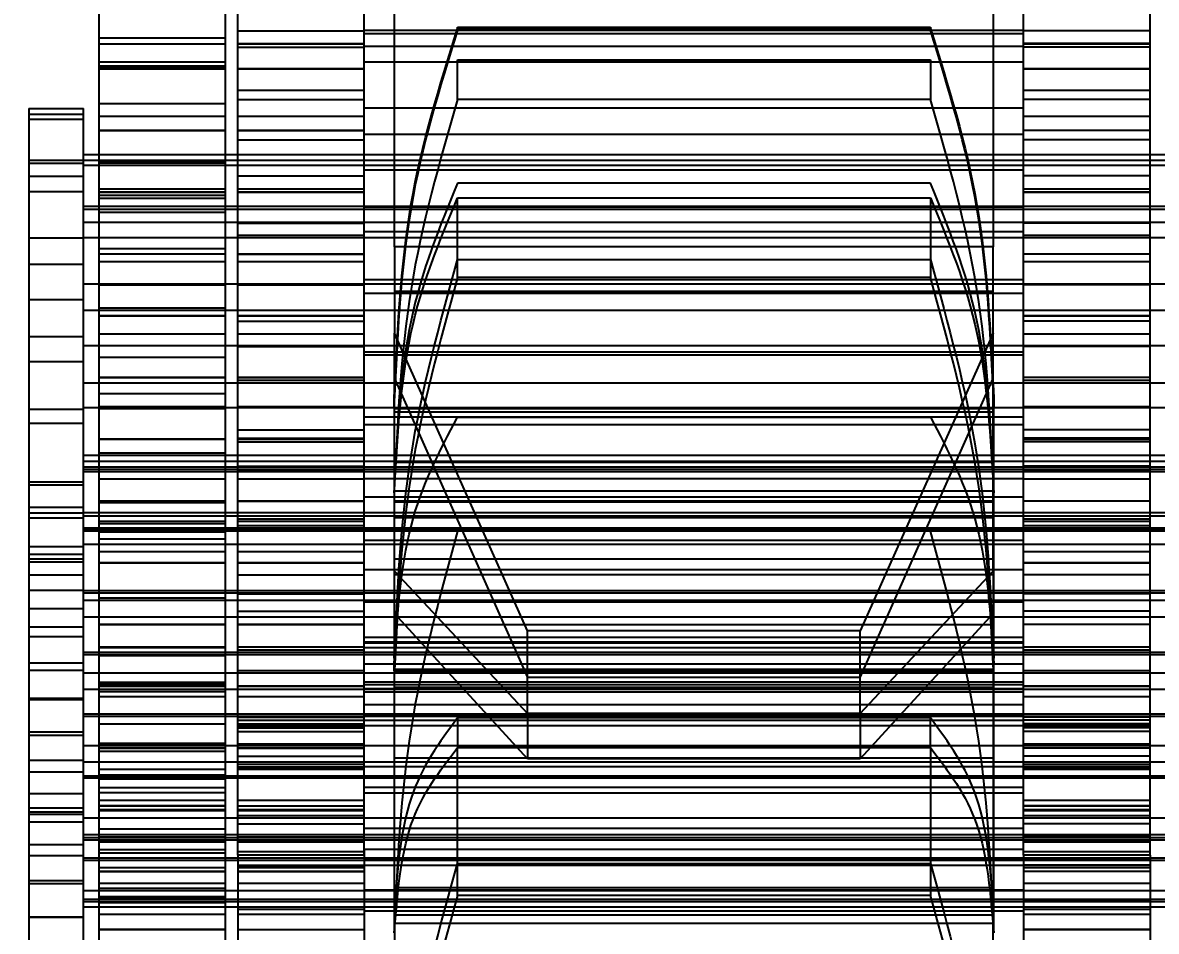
# Model space of a CAD drawing. Header units: metres. Extents: x 0 to 63075, y 0 to 44550.
# Drawn here: x 40370.31 to 40383.95, y 16373.65 to 16384.57 of the extents above; entities that cross this region are included whole.
import ezdxf

# ---------------------------------------------------------------- set-up
doc = ezdxf.new("R2010")
doc.units = ezdxf.units.M
doc.header["$LTSCALE"] = 75
doc.linetypes.add('HIDDEN2', pattern=[4.7625, 3.175, -1.5875])
doc.layers.add('SDM', color=7, linetype='Continuous')
doc.layers.add('ST1', color=7, linetype='HIDDEN2')
doc.styles.add('ROMANS', font='ROMANS.SHX')
doc.dimstyles.new('75___1-75', dxfattribs={"dimscale": 75, "dimtxt": 2.5, "dimasz": 2, "dimexe": 1.5, "dimexo": 1, "dimgap": 0.5, "dimtad": 1, "dimdec": 0, "dimzin": 12, "dimtxsty": 'ROMANS', "dimcen": 0, "dimclrd": 256, "dimclre": 256, "dimclrt": 3, "dimazin": 3, "dimtfac": 1, "dimtdec": 0, "dimtmove": 0, "dimatfit": 0, "dimfxl": 1, "dimlwd": -1, "dimlwe": -1, "dimarcsym": 0})

# ---------------------------------------------------------------- blocks, each defined once
blk = doc.blocks.new('*D33')
at = {"layer": 'Defpoints', "color": 0, "transparency": 16777216}
for p in [(40258.386, 16728.439), (42591.048, 16728.439), (40410.623, 16285.374)]:
    blk.add_point(p, dxfattribs=at)
at = {"layer": 'SDM', "transparency": 16777216}
for p, q in [((42591.048, 16878.439), (42591.048, 17585.582)), ((40333.386, 16728.439), (42703.548, 16728.439)), ((42591.048, 16285.374), (42591.048, 16728.439)), ((40485.623, 16285.374), (42703.548, 16285.374)), ((42591.048, 16135.374), (42591.048, 15985.374))]:
    blk.add_line(p, q, dxfattribs=at)
for points in [[(42566.048, 16878.439), (42616.048, 16878.439), (42591.048, 16728.439)], [(42566.048, 16135.374), (42616.048, 16135.374), (42591.048, 16285.374)]]:
    blk.add_solid(points, dxfattribs=at)
at = {"layer": 'SDM', "color": 3, "transparency": 16777216, "insert": (42459.798, 17307.01), "char_height": 187.5, "attachment_point": 5, "rotation": 90, "style": 'ROMANS'}
blk.add_mtext('443', dxfattribs=at)
blk = doc.blocks.new('A$Cb88ac2a3')
at = {"layer": 'ST1'}
for p, q in [((77.515, 1444.14), (77.515, 1454.806)), ((79.035, 1444.14), (79.035, 1454.806)), ((86.965, 1444.14), (86.965, 1454.755)), ((88.485, 1444.14), (88.485, 1454.755)), ((88.637, 1449.942), (88.637, 1443.914)), ((90.157, 1449.942), (90.157, 1443.914)), ((79.4, 1446.744), (79.4, 1441.742)), ((86.6, 1441.742), (86.6, 1446.744)), ((77.515, 1444.337), (79.035, 1444.337)), ((86.965, 1444.346), (79.035, 1444.346)), ((86.965, 1444.307), (79.035, 1444.307)), ((80.157, 1444.38), (80.157, 1444.345)), ((85.843, 1444.38), (80.157, 1444.38)), ((85.843, 1444.365), (80.157, 1444.365)), ((80.157, 1444.345), (85.843, 1444.345)), ((85.843, 1444.345), (85.843, 1444.38)), ((88.485, 1444.337), (86.965, 1444.337)), ((77.515, 1444.186), (79.035, 1444.186)), ((79.035, 1444.182), (77.515, 1444.182)), ((77.515, 1444.14), (79.035, 1444.14)), ((77.515, 1439.397), (77.515, 1444.14)), ((86.965, 1444.153), (79.035, 1444.153)), ((79.035, 1439.397), (79.035, 1444.14)), ((88.485, 1444.186), (86.965, 1444.186)), ((88.485, 1444.182), (86.965, 1444.182)), ((88.485, 1444.14), (86.965, 1444.14)), ((86.965, 1439.397), (86.965, 1444.14)), ((88.485, 1439.397), (88.485, 1444.14)), ((90.157, 1444.253), (88.637, 1444.253)), ((90.157, 1444.182), (88.637, 1444.182)), ((79.035, 1443.886), (77.515, 1443.886)), ((77.515, 1443.878), (79.035, 1443.878)), ((86.965, 1443.966), (79.035, 1443.966)), ((80.157, 1443.988), (80.157, 1443.512)), ((85.843, 1443.988), (80.157, 1443.988)), ((85.843, 1443.512), (85.843, 1443.988)), ((88.485, 1443.886), (86.965, 1443.886)), ((86.965, 1443.878), (88.485, 1443.878)), ((88.637, 1443.959), (88.637, 1434.456)), ((88.637, 1443.959), (90.157, 1443.959)), ((88.637, 1443.914), (90.157, 1443.914)), ((90.157, 1443.901), (88.637, 1443.901)), ((90.157, 1443.886), (88.637, 1443.886)), ((90.157, 1443.882), (88.637, 1443.882)), ((90.157, 1443.959), (90.157, 1434.456)), ((77.515, 1443.62), (79.035, 1443.62)), ((86.965, 1443.62), (88.485, 1443.62)), ((77.515, 1443.511), (79.035, 1443.511)), ((80.157, 1443.512), (85.843, 1443.512)), ((88.485, 1443.511), (86.965, 1443.511)), ((90.157, 1443.465), (88.637, 1443.465)), ((86.965, 1443.411), (79.035, 1443.411)), ((90.342, 1443.277), (90.342, 1443.403)), ((91, 1443.403), (90.342, 1443.403)), ((91, 1443.334), (90.342, 1443.334)), ((91, 1443.403), (91, 1443.277)), ((79.035, 1443.31), (77.515, 1443.31)), ((88.485, 1443.31), (86.965, 1443.31)), ((90.157, 1443.31), (88.637, 1443.31)), ((90.342, 1442.746), (90.342, 1443.277)), ((91, 1443.277), (90.342, 1443.277)), ((91, 1443.277), (91, 1442.746)), ((79.035, 1443.143), (77.515, 1443.143)), ((77.515, 1443.139), (79.035, 1443.139)), ((86.965, 1443.094), (79.035, 1443.094)), ((88.485, 1443.143), (86.965, 1443.143)), ((88.485, 1443.139), (86.965, 1443.139)), ((90.157, 1443.143), (88.637, 1443.143)), ((88.637, 1443.136), (90.157, 1443.136)), ((77.515, 1443.029), (79.035, 1443.029)), ((88.485, 1443.029), (86.965, 1443.029)), ((90.342, 1442.85), (75.843, 1442.85)), ((90.342, 1442.781), (75.843, 1442.781)), ((79.035, 1442.85), (77.515, 1442.85)), ((79.035, 1442.781), (77.515, 1442.781)), ((86.965, 1442.85), (79.035, 1442.85)), ((86.965, 1442.781), (79.035, 1442.781)), ((88.485, 1442.85), (86.965, 1442.85)), ((88.485, 1442.781), (86.965, 1442.781)), ((90.157, 1442.85), (88.637, 1442.85)), ((90.157, 1442.781), (88.637, 1442.781)), ((90.157, 1442.768), (88.637, 1442.768)), ((91, 1442.784), (90.342, 1442.784)), ((90.342, 1442.724), (75.843, 1442.724)), ((79.035, 1442.724), (77.515, 1442.724)), ((86.965, 1442.724), (79.035, 1442.724)), ((86.965, 1442.668), (79.035, 1442.668)), ((88.485, 1442.724), (86.965, 1442.724)), ((88.637, 1442.748), (90.157, 1442.748)), ((90.157, 1442.724), (88.637, 1442.724)), ((90.342, 1441.825), (90.342, 1442.746)), ((91, 1442.746), (90.342, 1442.746)), ((91, 1442.746), (91, 1441.825)), ((77.515, 1442.593), (79.035, 1442.593)), ((80.157, 1442.507), (85.843, 1442.507)), ((88.485, 1442.593), (86.965, 1442.593)), ((91, 1442.592), (90.342, 1442.592)), ((79.035, 1442.438), (77.515, 1442.438)), ((79.035, 1442.401), (77.515, 1442.401)), ((77.515, 1442.393), (79.035, 1442.393)), ((88.485, 1442.438), (86.965, 1442.438)), ((88.485, 1442.401), (86.965, 1442.401)), ((86.965, 1442.393), (88.485, 1442.393)), ((90.157, 1442.438), (88.637, 1442.438)), ((90.157, 1442.401), (88.637, 1442.401)), ((90.157, 1442.397), (88.637, 1442.397)), ((90.157, 1442.36), (88.637, 1442.36)), ((91, 1442.405), (90.342, 1442.405)), ((90.342, 1442.231), (75.843, 1442.231)), ((79.035, 1442.231), (77.515, 1442.231)), ((86.965, 1442.231), (79.035, 1442.231)), ((86.965, 1442.222), (79.035, 1442.222)), ((80.157, 1442.328), (80.157, 1441.371)), ((85.843, 1442.328), (80.157, 1442.328)), ((85.843, 1441.371), (85.843, 1442.328)), ((88.485, 1442.231), (86.965, 1442.231)), ((90.157, 1442.326), (88.637, 1442.326)), ((90.157, 1442.231), (88.637, 1442.231)), ((90.342, 1442.192), (75.843, 1442.192)), ((79.035, 1442.192), (77.515, 1442.192)), ((86.965, 1442.192), (79.035, 1442.192)), ((88.485, 1442.192), (86.965, 1442.192)), ((90.157, 1442.192), (88.637, 1442.192)), ((90.157, 1442.157), (88.637, 1442.157)), ((90.342, 1442.038), (75.843, 1442.038)), ((79.035, 1442.038), (77.515, 1442.038)), ((77.515, 1442.026), (79.035, 1442.026)), ((86.965, 1442.038), (79.035, 1442.038)), ((88.485, 1442.038), (86.965, 1442.038)), ((88.485, 1442.026), (86.965, 1442.026)), ((90.157, 1442.038), (88.637, 1442.038)), ((90.342, 1441.851), (75.843, 1441.851)), ((77.515, 1441.876), (79.035, 1441.876)), ((79.035, 1441.851), (77.515, 1441.851)), ((86.965, 1441.926), (79.035, 1441.926)), ((86.965, 1441.851), (79.035, 1441.851)), ((86.965, 1441.876), (88.485, 1441.876)), ((88.485, 1441.851), (86.965, 1441.851)), ((90.157, 1441.851), (88.637, 1441.851)), ((91, 1441.849), (90.342, 1441.849)), ((90.342, 1437.949), (90.342, 1441.825)), ((91, 1441.825), (91, 1437.949)), ((79.4, 1441.742), (86.6, 1441.742)), ((79.4, 1440.704), (79.4, 1441.742)), ((86.6, 1441.742), (86.6, 1440.704)), ((90.157, 1441.721), (88.637, 1441.721)), ((79.035, 1441.658), (77.515, 1441.658)), ((77.515, 1441.654), (79.035, 1441.654)), ((79.035, 1441.566), (77.515, 1441.566)), ((85.843, 1441.587), (80.157, 1441.587)), ((88.485, 1441.658), (86.965, 1441.658)), ((88.485, 1441.654), (86.965, 1441.654)), ((88.485, 1441.566), (86.965, 1441.566)), ((90.157, 1441.658), (88.637, 1441.658)), ((88.637, 1441.651), (90.157, 1441.651)), ((90.157, 1441.566), (88.637, 1441.566)), ((91, 1441.533), (90.342, 1441.533)), ((90.342, 1441.296), (75.843, 1441.296)), ((79.035, 1441.296), (77.515, 1441.296)), ((77.515, 1441.285), (79.035, 1441.285)), ((86.965, 1441.35), (79.035, 1441.35)), ((86.965, 1441.296), (79.035, 1441.296)), ((80.157, 1441.371), (85.843, 1441.371)), ((88.485, 1441.296), (86.965, 1441.296)), ((88.485, 1441.285), (86.965, 1441.285)), ((90.157, 1441.296), (88.637, 1441.296)), ((90.157, 1441.283), (88.637, 1441.283)), ((86.965, 1441.183), (79.035, 1441.183)), ((79.4, 1441.202), (86.6, 1441.202)), ((88.637, 1441.004), (90.157, 1441.004)), ((91, 1441.107), (90.342, 1441.107)), ((90.342, 1440.979), (75.843, 1440.979)), ((79.035, 1440.979), (77.515, 1440.979)), ((79.035, 1440.916), (77.515, 1440.916)), ((77.515, 1440.908), (79.035, 1440.908)), ((86.965, 1440.979), (79.035, 1440.979)), ((88.485, 1440.979), (86.965, 1440.979)), ((88.485, 1440.916), (86.965, 1440.916)), ((86.965, 1440.908), (88.485, 1440.908)), ((90.157, 1440.979), (88.637, 1440.979)), ((90.157, 1440.916), (88.637, 1440.916)), ((90.157, 1440.912), (88.637, 1440.912)), ((77.515, 1440.849), (79.035, 1440.849)), ((88.485, 1440.849), (86.965, 1440.849)), ((79.035, 1440.694), (77.515, 1440.694)), ((79.4, 1440.704), (81, 1437.125)), ((79.4, 1437.843), (79.4, 1440.704)), ((85, 1437.125), (86.6, 1440.704)), ((86.6, 1437.843), (86.6, 1440.704)), ((88.485, 1440.694), (86.965, 1440.694)), ((90.157, 1440.694), (88.637, 1440.694)), ((91, 1440.661), (90.342, 1440.661)), ((90.342, 1440.553), (75.843, 1440.553)), ((79.035, 1440.553), (77.515, 1440.553)), ((77.515, 1440.541), (79.035, 1440.541)), ((86.965, 1440.553), (79.035, 1440.553)), ((86.965, 1440.478), (79.035, 1440.478)), ((88.485, 1440.553), (86.965, 1440.553)), ((88.485, 1440.541), (86.965, 1440.541)), ((90.157, 1440.553), (88.637, 1440.553)), ((86.965, 1440.441), (79.035, 1440.441)), ((90.157, 1440.413), (88.637, 1440.413)), ((91, 1440.364), (90.342, 1440.364)), ((90.342, 1440.107), (75.843, 1440.107)), ((79.035, 1440.173), (77.515, 1440.173)), ((77.515, 1440.169), (79.035, 1440.169)), ((77.515, 1440.132), (79.035, 1440.132)), ((79.035, 1440.107), (77.515, 1440.107)), ((86.965, 1440.107), (79.035, 1440.107)), ((79.395, 1439.883), (79.395, 1440.047)), ((81, 1436.565), (79.4, 1440.158)), ((86.6, 1440.158), (85, 1436.565)), ((86.605, 1440.047), (86.605, 1439.883)), ((88.485, 1440.173), (86.965, 1440.173)), ((88.485, 1440.169), (86.965, 1440.169)), ((86.965, 1440.132), (88.485, 1440.132)), ((88.485, 1440.107), (86.965, 1440.107)), ((90.157, 1440.173), (88.637, 1440.173)), ((88.637, 1440.166), (90.157, 1440.166)), ((90.157, 1440.107), (88.637, 1440.107)), ((79.395, 1439.929), (79.395, 1439.802)), ((86.605, 1439.802), (86.605, 1439.929)), ((90.157, 1439.977), (88.637, 1439.977)), ((90.342, 1439.811), (75.843, 1439.811)), ((79.035, 1439.822), (77.515, 1439.822)), ((79.035, 1439.811), (77.515, 1439.811)), ((86.965, 1439.811), (79.035, 1439.811)), ((79.395, 1439.756), (79.395, 1439.883)), ((86.605, 1439.802), (79.395, 1439.802)), ((86.605, 1439.798), (79.395, 1439.798)), ((86.605, 1439.883), (86.605, 1439.756)), ((88.485, 1439.822), (86.965, 1439.822)), ((88.485, 1439.811), (86.965, 1439.811)), ((90.157, 1439.822), (88.637, 1439.822)), ((90.157, 1439.811), (88.637, 1439.811)), ((90.157, 1439.798), (88.637, 1439.798)), ((91, 1439.789), (90.342, 1439.789)), ((86.965, 1439.698), (79.035, 1439.698)), ((86.605, 1439.756), (79.395, 1439.756)), ((79.395, 1438.783), (79.395, 1439.756)), ((85.843, 1439.694), (80.157, 1439.694)), ((86.605, 1439.756), (86.605, 1438.783)), ((77.515, 1439.541), (79.035, 1439.541)), ((86.965, 1439.606), (79.035, 1439.606)), ((88.485, 1439.541), (86.965, 1439.541)), ((91, 1439.622), (90.342, 1439.622)), ((77.515, 1439.44), (79.035, 1439.44)), ((79.035, 1439.431), (77.515, 1439.431)), ((77.515, 1439.423), (79.035, 1439.423)), ((77.515, 1439.397), (79.035, 1439.397)), ((77.515, 1434.427), (77.515, 1439.397)), ((79.035, 1434.427), (79.035, 1439.397)), ((88.485, 1439.44), (86.965, 1439.44)), ((88.485, 1439.431), (86.965, 1439.431)), ((86.965, 1439.423), (88.485, 1439.423)), ((88.485, 1439.397), (86.965, 1439.397)), ((86.965, 1434.427), (86.965, 1439.397)), ((88.485, 1434.427), (88.485, 1439.397)), ((90.157, 1439.431), (88.637, 1439.431)), ((90.157, 1439.427), (88.637, 1439.427)), ((90.342, 1439.235), (75.843, 1439.235)), ((79.035, 1439.235), (77.515, 1439.235)), ((86.965, 1439.235), (79.035, 1439.235)), ((88.485, 1439.235), (86.965, 1439.235)), ((88.637, 1439.259), (90.157, 1439.259)), ((90.157, 1439.235), (88.637, 1439.235)), ((75.843, 1439.16), (90.342, 1439.16)), ((75.843, 1439.091), (90.342, 1439.091)), ((77.515, 1439.16), (79.035, 1439.16)), ((77.515, 1439.104), (79.035, 1439.104)), ((77.515, 1439.091), (79.035, 1439.091)), ((79.035, 1439.16), (86.965, 1439.16)), ((79.035, 1439.091), (86.965, 1439.091)), ((86.6, 1439.152), (79.4, 1439.152)), ((86.965, 1439.16), (88.485, 1439.16)), ((88.485, 1439.104), (86.965, 1439.104)), ((86.965, 1439.091), (88.485, 1439.091)), ((88.637, 1439.16), (90.157, 1439.16)), ((88.637, 1439.091), (90.157, 1439.091)), ((90.342, 1439.068), (75.843, 1439.068)), ((75.843, 1439.034), (90.342, 1439.034)), ((79.035, 1439.068), (77.515, 1439.068)), ((77.515, 1439.056), (79.035, 1439.056)), ((77.515, 1439.034), (79.035, 1439.034)), ((86.965, 1439.068), (79.035, 1439.068)), ((79.035, 1439.034), (86.965, 1439.034)), ((86.965, 1438.956), (79.035, 1438.956)), ((88.485, 1439.068), (86.965, 1439.068)), ((88.485, 1439.056), (86.965, 1439.056)), ((86.965, 1439.034), (88.485, 1439.034)), ((90.157, 1439.068), (88.637, 1439.068)), ((88.637, 1439.034), (90.157, 1439.034)), ((79.035, 1438.95), (77.515, 1438.95)), ((88.485, 1438.95), (86.965, 1438.95)), ((90.157, 1438.95), (88.637, 1438.95)), ((91, 1438.917), (90.342, 1438.917)), ((91, 1438.879), (90.342, 1438.879)), ((79.035, 1438.688), (77.515, 1438.688)), ((77.515, 1438.684), (79.035, 1438.684)), ((86.965, 1438.734), (79.035, 1438.734)), ((86.605, 1438.806), (79.395, 1438.806)), ((79.395, 1436.575), (79.395, 1438.783)), ((86.605, 1438.689), (79.395, 1438.689)), ((86.6, 1438.68), (79.4, 1438.68)), ((86.605, 1438.783), (86.605, 1436.575)), ((88.485, 1438.688), (86.965, 1438.688)), ((88.485, 1438.684), (86.965, 1438.684)), ((90.157, 1438.688), (88.637, 1438.688)), ((88.637, 1438.681), (90.157, 1438.681)), ((86.605, 1438.674), (79.395, 1438.674)), ((90.157, 1438.668), (88.637, 1438.668)), ((90.342, 1438.606), (91, 1438.606)), ((75.843, 1438.541), (90.342, 1438.541)), ((75.843, 1438.502), (90.342, 1438.502)), ((77.515, 1438.541), (79.035, 1438.541)), ((77.515, 1438.502), (79.035, 1438.502)), ((79.035, 1438.471), (77.515, 1438.471)), ((79.035, 1438.441), (77.515, 1438.441)), ((79.035, 1438.541), (86.965, 1438.541)), ((79.035, 1438.502), (86.965, 1438.502)), ((79.4, 1438.484), (86.6, 1438.484)), ((86.965, 1438.541), (88.485, 1438.541)), ((86.965, 1438.502), (88.485, 1438.502)), ((88.485, 1438.471), (86.965, 1438.471)), ((88.485, 1438.441), (86.965, 1438.441)), ((88.637, 1438.541), (90.157, 1438.541)), ((88.637, 1438.502), (90.157, 1438.502)), ((90.157, 1438.443), (88.637, 1438.443)), ((90.157, 1438.413), (88.637, 1438.413)), ((90.342, 1438.537), (91, 1438.537)), ((90.342, 1438.48), (91, 1438.48)), ((90.342, 1438.363), (75.843, 1438.363)), ((75.843, 1438.348), (90.342, 1438.348)), ((90.342, 1438.326), (75.843, 1438.326)), ((77.515, 1438.387), (79.035, 1438.387)), ((79.035, 1438.363), (77.515, 1438.363)), ((77.515, 1438.348), (79.035, 1438.348)), ((79.035, 1438.326), (77.515, 1438.326)), ((86.965, 1438.363), (79.035, 1438.363)), ((79.035, 1438.348), (86.965, 1438.348)), ((86.965, 1438.326), (79.035, 1438.326)), ((80.157, 1438.323), (85.843, 1438.323)), ((86.965, 1438.387), (88.485, 1438.387)), ((88.485, 1438.363), (86.965, 1438.363)), ((86.965, 1438.348), (88.485, 1438.348)), ((88.485, 1438.326), (86.965, 1438.326)), ((90.157, 1438.363), (88.637, 1438.363)), ((88.637, 1438.348), (90.157, 1438.348)), ((90.157, 1438.326), (88.637, 1438.326)), ((90.157, 1438.313), (88.637, 1438.313)), ((75.843, 1438.161), (90.342, 1438.161)), ((77.515, 1438.161), (79.035, 1438.161)), ((86.965, 1438.213), (79.035, 1438.213)), ((79.035, 1438.161), (86.965, 1438.161)), ((86.965, 1438.161), (88.485, 1438.161)), ((90.157, 1438.232), (88.637, 1438.232)), ((88.637, 1438.161), (90.157, 1438.161)), ((91, 1438.137), (90.342, 1438.137)), ((79.035, 1438.077), (77.515, 1438.077)), ((88.485, 1438.077), (86.965, 1438.077)), ((90.157, 1438.077), (88.637, 1438.077)), ((91, 1438.044), (90.342, 1438.044)), ((79.035, 1437.946), (77.515, 1437.946)), ((77.515, 1437.938), (79.035, 1437.938)), ((86.965, 1437.862), (79.035, 1437.862)), ((79.4, 1437.986), (86.6, 1437.986)), ((88.485, 1437.946), (86.965, 1437.946)), ((86.965, 1437.938), (88.485, 1437.938)), ((90.157, 1437.946), (88.637, 1437.946)), ((90.157, 1437.942), (88.637, 1437.942)), ((90.342, 1437.987), (91, 1437.987)), ((90.342, 1437.172), (90.342, 1437.949)), ((90.342, 1437.949), (91, 1437.949)), ((91, 1437.949), (91, 1437.172)), ((77.515, 1437.796), (79.035, 1437.796)), ((79.395, 1437.799), (86.605, 1437.799)), ((81, 1436.132), (79.4, 1437.843)), ((79.4, 1437.843), (79.4, 1434.033)), ((86.6, 1437.843), (85, 1436.132)), ((86.6, 1434.033), (86.6, 1437.843)), ((88.485, 1437.796), (86.965, 1437.796)), ((90.342, 1437.795), (91, 1437.795)), ((75.843, 1437.606), (90.342, 1437.606)), ((77.515, 1437.606), (79.035, 1437.606)), ((79.035, 1437.606), (86.965, 1437.606)), ((86.965, 1437.606), (88.485, 1437.606)), ((88.637, 1437.606), (90.157, 1437.606)), ((90.342, 1437.608), (91, 1437.608)), ((90.342, 1437.583), (75.843, 1437.583)), ((90.342, 1437.491), (75.843, 1437.491)), ((79.035, 1437.583), (77.515, 1437.583)), ((77.515, 1437.571), (79.035, 1437.571)), ((79.035, 1437.491), (77.515, 1437.491)), ((86.965, 1437.583), (79.035, 1437.583)), ((86.965, 1437.491), (79.035, 1437.491)), ((86.965, 1437.471), (79.035, 1437.471)), ((88.485, 1437.583), (86.965, 1437.583)), ((88.485, 1437.571), (86.965, 1437.571)), ((88.485, 1437.491), (86.965, 1437.491)), ((90.157, 1437.583), (88.637, 1437.583)), ((88.637, 1437.515), (90.157, 1437.515)), ((90.157, 1437.491), (88.637, 1437.491)), ((77.515, 1437.36), (79.035, 1437.36)), ((79.4, 1437.334), (81, 1435.585)), ((85, 1435.585), (86.6, 1437.334)), ((88.485, 1437.36), (86.965, 1437.36)), ((91, 1437.394), (90.342, 1437.394)), ((75.843, 1437.289), (90.342, 1437.289)), ((77.515, 1437.289), (79.035, 1437.289)), ((79.035, 1437.205), (77.515, 1437.205)), ((79.035, 1437.203), (77.515, 1437.203)), ((77.515, 1437.199), (79.035, 1437.199)), ((79.035, 1437.289), (86.965, 1437.289)), ((79.395, 1437.288), (86.605, 1437.288)), ((79.395, 1437.196), (86.605, 1437.196)), ((86.965, 1437.289), (88.485, 1437.289)), ((88.485, 1437.205), (86.965, 1437.205)), ((88.485, 1437.203), (86.965, 1437.203)), ((88.485, 1437.199), (86.965, 1437.199)), ((88.637, 1437.289), (90.157, 1437.289)), ((90.157, 1437.205), (88.637, 1437.205)), ((90.157, 1437.203), (88.637, 1437.203)), ((88.637, 1437.196), (90.157, 1437.196)), ((79.035, 1437.045), (86.965, 1437.045)), ((81, 1436.132), (81, 1437.125)), ((81, 1437.125), (85, 1437.125)), ((85, 1436.132), (85, 1437.125)), ((90.342, 1436.3), (90.342, 1437.172)), ((91, 1437.172), (90.342, 1437.172)), ((90.342, 1437.052), (91, 1437.052)), ((91, 1437.172), (91, 1436.3)), ((79.035, 1436.932), (77.515, 1436.932)), ((86.965, 1436.99), (79.035, 1436.99)), ((79.035, 1436.976), (86.965, 1436.976)), ((79.035, 1436.919), (86.965, 1436.919)), ((88.485, 1436.932), (86.965, 1436.932)), ((90.157, 1436.932), (88.637, 1436.932)), ((90.157, 1436.924), (88.637, 1436.924)), ((75.843, 1436.863), (90.342, 1436.863)), ((90.342, 1436.841), (75.843, 1436.841)), ((79.035, 1436.897), (77.515, 1436.897)), ((79.035, 1436.869), (77.515, 1436.869)), ((77.515, 1436.863), (79.035, 1436.863)), ((79.035, 1436.841), (77.515, 1436.841)), ((79.035, 1436.863), (86.965, 1436.863)), ((86.965, 1436.841), (79.035, 1436.841)), ((88.485, 1436.897), (86.965, 1436.897)), ((88.485, 1436.869), (86.965, 1436.869)), ((86.965, 1436.863), (88.485, 1436.863)), ((88.485, 1436.841), (86.965, 1436.841)), ((88.637, 1436.863), (90.157, 1436.863)), ((90.157, 1436.841), (88.637, 1436.841)), ((90.157, 1436.828), (88.637, 1436.828)), ((77.515, 1436.643), (79.035, 1436.643)), ((86.965, 1436.728), (79.035, 1436.728)), ((86.605, 1436.665), (79.395, 1436.665)), ((86.605, 1436.642), (79.395, 1436.642)), ((86.605, 1436.642), (86.605, 1436.737)), ((86.605, 1436.737), (86.605, 1436.642)), ((86.965, 1436.643), (88.485, 1436.643)), ((90.342, 1436.736), (91, 1436.736)), ((91, 1436.652), (90.342, 1436.652)), ((90.342, 1436.619), (75.843, 1436.619)), ((79.035, 1436.619), (77.515, 1436.619)), ((86.965, 1436.619), (79.035, 1436.619)), ((86.965, 1436.511), (79.035, 1436.511)), ((79.395, 1436.447), (79.395, 1436.575)), ((81, 1436.565), (85, 1436.565)), ((86.605, 1436.575), (86.605, 1436.447)), ((88.485, 1436.619), (86.965, 1436.619)), ((90.157, 1436.619), (88.637, 1436.619)), ((90.157, 1436.508), (88.637, 1436.508)), ((75.843, 1436.417), (90.342, 1436.417)), ((79.035, 1436.461), (77.515, 1436.461)), ((77.515, 1436.453), (79.035, 1436.453)), ((77.515, 1436.417), (79.035, 1436.417)), ((86.965, 1436.481), (79.035, 1436.481)), ((79.035, 1436.426), (86.965, 1436.426)), ((79.035, 1436.417), (86.965, 1436.417)), ((79.035, 1436.387), (86.965, 1436.387)), ((86.605, 1436.447), (79.395, 1436.447)), ((79.395, 1433.528), (79.395, 1436.447)), ((86.605, 1436.447), (86.605, 1433.523)), ((88.485, 1436.461), (86.965, 1436.461)), ((86.965, 1436.453), (88.485, 1436.453)), ((86.965, 1436.417), (88.485, 1436.417)), ((90.157, 1436.488), (88.637, 1436.488)), ((90.157, 1436.461), (88.637, 1436.461)), ((90.157, 1436.457), (88.637, 1436.457)), ((88.637, 1436.417), (90.157, 1436.417)), ((90.157, 1436.393), (88.637, 1436.393)), ((79.035, 1436.333), (77.515, 1436.333)), ((79.035, 1436.233), (86.965, 1436.233)), ((88.485, 1436.333), (86.965, 1436.333)), ((90.157, 1436.333), (88.637, 1436.333)), ((90.342, 1436.31), (91, 1436.31)), ((90.342, 1435.428), (90.342, 1436.3)), ((91, 1436.3), (90.342, 1436.3)), ((91, 1436.3), (91, 1435.428)), ((75.843, 1436.121), (90.342, 1436.121)), ((90.342, 1436.098), (75.843, 1436.098)), ((77.515, 1436.121), (79.035, 1436.121)), ((79.035, 1436.098), (77.515, 1436.098)), ((79.035, 1436.121), (86.965, 1436.121)), ((86.965, 1436.117), (79.035, 1436.117)), ((86.965, 1436.098), (79.035, 1436.098)), ((81, 1436.132), (85, 1436.132)), ((81, 1436.132), (81, 1435.585)), ((85, 1436.132), (85, 1435.585)), ((86.965, 1436.121), (88.485, 1436.121)), ((88.485, 1436.098), (86.965, 1436.098)), ((88.637, 1436.121), (90.157, 1436.121)), ((90.157, 1436.098), (88.637, 1436.098)), ((77.515, 1436.086), (79.035, 1436.086)), ((77.515, 1436.052), (79.035, 1436.052)), ((77.515, 1436.008), (79.035, 1436.008)), ((77.515, 1435.991), (79.035, 1435.991)), ((77.515, 1435.977), (79.035, 1435.977)), ((77.515, 1435.957), (79.035, 1435.957)), ((79.035, 1436.046), (86.965, 1436.046)), ((86.965, 1435.986), (79.035, 1435.986)), ((80.157, 1436.077), (85.843, 1436.077)), ((80.157, 1435.72), (80.157, 1436.077)), ((85.843, 1436.077), (85.843, 1435.72)), ((88.485, 1436.086), (86.965, 1436.086)), ((88.485, 1436.052), (86.965, 1436.052)), ((88.485, 1436.008), (86.965, 1436.008)), ((88.485, 1435.991), (86.965, 1435.991)), ((88.485, 1435.977), (86.965, 1435.977)), ((88.485, 1435.957), (86.965, 1435.957)), ((90.157, 1436.008), (88.637, 1436.008)), ((77.515, 1435.914), (79.035, 1435.914)), ((88.485, 1435.914), (86.965, 1435.914)), ((91, 1435.909), (90.342, 1435.909)), ((90.342, 1435.864), (91, 1435.864)), ((90.342, 1435.747), (75.843, 1435.747)), ((79.035, 1435.766), (77.515, 1435.766)), ((79.035, 1435.747), (77.515, 1435.747)), ((79.035, 1435.718), (77.515, 1435.718)), ((77.515, 1435.714), (79.035, 1435.714)), ((86.965, 1435.747), (79.035, 1435.747)), ((80.157, 1435.72), (80.157, 1433.942)), ((85.843, 1435.72), (80.157, 1435.72)), ((85.843, 1433.942), (85.843, 1435.72)), ((88.485, 1435.766), (86.965, 1435.766)), ((88.485, 1435.747), (86.965, 1435.747)), ((88.485, 1435.718), (86.965, 1435.718)), ((88.485, 1435.714), (86.965, 1435.714)), ((88.637, 1435.771), (90.157, 1435.771)), ((90.157, 1435.762), (88.637, 1435.762)), ((90.157, 1435.747), (88.637, 1435.747)), ((90.157, 1435.718), (88.637, 1435.718)), ((88.637, 1435.711), (90.157, 1435.711)), ((75.843, 1435.545), (90.342, 1435.545)), ((77.515, 1435.616), (79.035, 1435.616)), ((77.515, 1435.545), (79.035, 1435.545)), ((79.035, 1435.545), (86.965, 1435.545)), ((79.395, 1435.592), (86.605, 1435.592)), ((81, 1435.585), (85, 1435.585)), ((88.485, 1435.616), (86.965, 1435.616)), ((86.965, 1435.545), (88.485, 1435.545)), ((90.157, 1435.676), (88.637, 1435.676)), ((88.637, 1435.545), (90.157, 1435.545)), ((90.342, 1435.567), (91, 1435.567)), ((79.035, 1435.521), (77.515, 1435.521)), ((77.515, 1435.49), (79.035, 1435.49)), ((77.515, 1435.464), (79.035, 1435.464)), ((79.035, 1435.461), (77.515, 1435.461)), ((79.035, 1435.491), (86.965, 1435.491)), ((88.485, 1435.521), (86.965, 1435.521)), ((88.485, 1435.49), (86.965, 1435.49)), ((88.485, 1435.464), (86.965, 1435.464)), ((88.485, 1435.461), (86.965, 1435.461)), ((90.157, 1435.461), (88.637, 1435.461)), ((90.342, 1434.919), (90.342, 1435.428)), ((91, 1435.428), (90.342, 1435.428)), ((91, 1435.428), (91, 1434.919)), ((75.843, 1435.378), (90.342, 1435.378)), ((90.342, 1435.356), (75.843, 1435.356)), ((77.515, 1435.378), (79.035, 1435.378)), ((79.035, 1435.356), (77.515, 1435.356)), ((79.035, 1435.378), (86.965, 1435.378)), ((86.965, 1435.356), (79.035, 1435.356)), ((86.965, 1435.378), (88.485, 1435.378)), ((88.485, 1435.356), (86.965, 1435.356)), ((90.157, 1435.391), (88.637, 1435.391)), ((88.637, 1435.378), (90.157, 1435.378)), ((90.157, 1435.356), (88.637, 1435.356)), ((90.157, 1435.343), (88.637, 1435.343)), ((86.965, 1435.245), (79.035, 1435.245)), ((86.965, 1435.243), (79.035, 1435.243)), ((79.035, 1435.174), (86.965, 1435.174)), ((90.157, 1435.24), (88.637, 1435.24)), ((90.157, 1435.18), (88.637, 1435.18)), ((91, 1435.167), (90.342, 1435.167)), ((77.515, 1435.085), (79.035, 1435.085)), ((77.515, 1435.02), (79.035, 1435.02)), ((77.515, 1435.016), (79.035, 1435.016)), ((86.965, 1435.085), (88.485, 1435.085)), ((88.485, 1435.02), (86.965, 1435.02)), ((86.965, 1435.016), (88.485, 1435.016)), ((88.637, 1435.085), (90.157, 1435.085)), ((90.157, 1435.023), (88.637, 1435.023)), ((88.637, 1435.016), (90.157, 1435.016)), ((90.342, 1434.875), (75.843, 1434.875)), ((79.035, 1434.976), (77.515, 1434.976)), ((77.515, 1434.968), (79.035, 1434.968)), ((77.515, 1434.959), (79.035, 1434.959)), ((77.515, 1434.899), (79.035, 1434.899)), ((79.035, 1434.875), (77.515, 1434.875)), ((86.965, 1434.875), (79.035, 1434.875)), ((88.485, 1434.976), (86.965, 1434.976)), ((86.965, 1434.968), (88.485, 1434.968)), ((86.965, 1434.959), (88.485, 1434.959)), ((86.965, 1434.899), (88.485, 1434.899)), ((88.485, 1434.875), (86.965, 1434.875)), ((90.157, 1434.976), (88.637, 1434.976)), ((90.157, 1434.972), (88.637, 1434.972)), ((88.637, 1434.959), (90.157, 1434.959)), ((90.157, 1434.875), (88.637, 1434.875)), ((90.342, 1434.992), (91, 1434.992)), ((91, 1434.95), (90.342, 1434.95)), ((90.342, 1433.999), (90.342, 1434.919)), ((91, 1434.919), (90.342, 1434.919)), ((91, 1434.919), (91, 1433.999)), ((77.515, 1434.804), (79.035, 1434.804)), ((79.035, 1434.748), (86.965, 1434.748)), ((88.485, 1434.804), (86.965, 1434.804)), ((90.157, 1434.744), (88.637, 1434.744)), ((90.342, 1434.825), (91, 1434.825)), ((75.843, 1434.673), (90.342, 1434.673)), ((75.843, 1434.636), (90.342, 1434.636)), ((90.342, 1434.613), (75.843, 1434.613)), ((77.515, 1434.673), (79.035, 1434.673)), ((77.515, 1434.648), (79.035, 1434.648)), ((77.515, 1434.636), (79.035, 1434.636)), ((79.035, 1434.613), (77.515, 1434.613)), ((77.515, 1434.601), (79.035, 1434.601)), ((79.035, 1434.589), (77.515, 1434.589)), ((79.035, 1434.673), (86.965, 1434.673)), ((79.035, 1434.636), (86.965, 1434.636)), ((86.965, 1434.613), (79.035, 1434.613)), ((86.965, 1434.673), (88.485, 1434.673)), ((88.485, 1434.648), (86.965, 1434.648)), ((86.965, 1434.636), (88.485, 1434.636)), ((88.485, 1434.613), (86.965, 1434.613)), ((88.485, 1434.601), (86.965, 1434.601)), ((88.485, 1434.589), (86.965, 1434.589)), ((88.637, 1434.673), (90.157, 1434.673)), ((90.157, 1434.649), (88.637, 1434.649)), ((88.637, 1434.636), (90.157, 1434.636)), ((90.157, 1434.613), (88.637, 1434.613)), ((90.157, 1434.589), (88.637, 1434.589)), ((77.515, 1434.466), (79.035, 1434.466)), ((86.965, 1434.501), (79.035, 1434.501)), ((86.965, 1434.502), (86.965, 1426.601)), ((86.965, 1434.466), (88.485, 1434.466)), ((90.157, 1434.494), (88.637, 1434.494)), ((90.157, 1434.456), (88.637, 1434.456)), ((88.637, 1434.456), (88.637, 1430.542)), ((90.157, 1434.456), (90.157, 1430.542)), ((91, 1434.556), (90.342, 1434.556)), ((90.342, 1434.396), (75.843, 1434.396)), ((90.342, 1434.366), (75.843, 1434.366)), ((77.515, 1434.427), (77.515, 1426.601)), ((77.515, 1434.427), (79.035, 1434.427)), ((79.035, 1434.396), (77.515, 1434.396)), ((77.515, 1434.368), (79.035, 1434.368)), ((79.035, 1434.366), (77.515, 1434.366)), ((79.035, 1434.427), (79.035, 1426.601)), ((86.965, 1434.396), (79.035, 1434.396)), ((86.965, 1434.373), (79.035, 1434.373)), ((86.965, 1434.366), (79.035, 1434.366)), ((85.843, 1434.329), (80.157, 1434.329)), ((86.965, 1434.427), (88.485, 1434.427)), ((88.485, 1434.396), (86.965, 1434.396)), ((88.485, 1434.368), (86.965, 1434.368)), ((88.485, 1434.366), (86.965, 1434.366)), ((88.485, 1434.427), (88.485, 1426.601)), ((90.157, 1434.396), (88.637, 1434.396)), ((90.157, 1434.366), (88.637, 1434.366)), ((91, 1434.424), (90.342, 1434.424)), ((77.515, 1434.308), (79.035, 1434.308)), ((79.035, 1434.281), (77.515, 1434.281)), ((77.515, 1434.273), (79.035, 1434.273)), ((79.035, 1434.233), (77.515, 1434.233)), ((77.515, 1434.229), (79.035, 1434.229)), ((79.035, 1434.302), (86.965, 1434.302)), ((88.485, 1434.308), (86.965, 1434.308)), ((88.485, 1434.281), (86.965, 1434.281)), ((86.965, 1434.273), (88.485, 1434.273)), ((88.485, 1434.233), (86.965, 1434.233)), ((88.485, 1434.229), (86.965, 1434.229)), ((90.157, 1434.277), (88.637, 1434.277)), ((88.637, 1434.273), (90.157, 1434.273)), ((90.157, 1434.233), (88.637, 1434.233)), ((88.637, 1434.226), (90.157, 1434.226)), ((77.515, 1434.086), (79.035, 1434.086)), ((86.965, 1434.086), (88.485, 1434.086)), ((88.637, 1434.086), (90.157, 1434.086)), ((90.342, 1434.12), (91, 1434.12)), ((90.342, 1434.082), (91, 1434.082)), ((90.342, 1434.002), (75.843, 1434.002)), ((79.035, 1434.002), (77.515, 1434.002)), ((79.035, 1434.006), (86.965, 1434.006)), ((86.965, 1434.002), (79.035, 1434.002)), ((79.4, 1434.033), (86.6, 1434.033)), ((79.4, 1432.919), (79.4, 1434.033)), ((80.157, 1433.942), (85.843, 1433.942)), ((86.6, 1434.033), (86.6, 1432.919)), ((88.485, 1434.002), (86.965, 1434.002)), ((88.637, 1434.027), (90.157, 1434.027)), ((90.157, 1434.002), (88.637, 1434.002)), ((90.157, 1433.932), (88.637, 1433.932)), ((90.157, 1433.906), (88.637, 1433.906)), ((90.342, 1430.122), (90.342, 1433.999)), ((91, 1433.999), (91, 1430.122)), ((75.843, 1433.893), (90.342, 1433.893)), ((90.342, 1433.871), (75.843, 1433.871)), ((75.843, 1433.801), (90.342, 1433.801)), ((77.515, 1433.893), (79.035, 1433.893)), ((77.515, 1433.872), (79.035, 1433.872)), ((79.035, 1433.871), (77.515, 1433.871)), ((77.515, 1433.801), (79.035, 1433.801)), ((79.035, 1433.777), (77.515, 1433.777)), ((79.035, 1433.893), (86.965, 1433.893)), ((86.965, 1433.871), (79.035, 1433.871)), ((79.035, 1433.801), (86.965, 1433.801)), ((86.965, 1433.893), (88.485, 1433.893)), ((88.485, 1433.872), (86.965, 1433.872)), ((88.485, 1433.871), (86.965, 1433.871)), ((86.965, 1433.801), (88.485, 1433.801)), ((88.485, 1433.777), (86.965, 1433.777)), ((88.637, 1433.893), (90.157, 1433.893)), ((90.157, 1433.871), (88.637, 1433.871)), ((90.157, 1433.858), (88.637, 1433.858)), ((88.637, 1433.801), (90.157, 1433.801)), ((79.035, 1433.717), (77.515, 1433.717)), ((86.965, 1433.758), (79.035, 1433.758)), ((86.605, 1433.711), (79.395, 1433.711)), ((88.485, 1433.717), (86.965, 1433.717)), ((90.157, 1433.717), (88.637, 1433.717)), ((91, 1433.684), (90.342, 1433.684)), ((91, 1433.682), (90.342, 1433.682)), ((77.515, 1433.535), (79.035, 1433.535)), ((77.515, 1433.531), (79.035, 1433.531)), ((79.4, 1433.604), (86.6, 1433.604)), ((88.485, 1433.535), (86.965, 1433.535)), ((86.965, 1433.531), (88.485, 1433.531)), ((90.157, 1433.538), (88.637, 1433.538)), ((88.637, 1433.531), (90.157, 1433.531))]:
    blk.add_line(p, q, dxfattribs=at)
for points, knots in [([(80.157, 1444.365), (79.941, 1443.674), (79.508, 1442.293), (79.433, 1440.716), (79.395, 1439.929)], [0, 0, 0, 0, 0.500372, 1, 1, 1, 1]), ([(79.395, 1439.883), (79.433, 1440.673), (79.508, 1442.256), (79.941, 1443.649), (80.157, 1444.345)], [0, 0, 0, 0, 0.499479, 1, 1, 1, 1]), ([(86.605, 1439.929), (86.567, 1440.716), (86.492, 1442.293), (86.06, 1443.674), (85.843, 1444.365)], [0, 0, 0, 0, 0.499427, 1, 1, 1, 1]), ([(85.843, 1444.345), (86.059, 1443.649), (86.492, 1442.256), (86.567, 1440.673), (86.605, 1439.883)], [0, 0, 0, 0, 0.500514, 1, 1, 1, 1]), ([(79.395, 1438.818), (79.433, 1439.632), (79.508, 1441.264), (79.94, 1442.762), (80.157, 1443.512)], [0, 0, 0, 0, 0.499098, 1, 1, 1, 1]), ([(85.843, 1443.512), (86.059, 1442.763), (86.492, 1441.265), (86.567, 1439.634), (86.605, 1438.818)], [0, 0, 0, 0, 0.5001333, 1, 1, 1, 1]), ([(79.395, 1438.915), (79.433, 1439.586), (79.508, 1440.929), (79.941, 1441.981), (80.157, 1442.507)], [0, 0, 0, 0, 0.499464, 1, 1, 1, 1]), ([(85.843, 1442.507), (86.059, 1441.981), (86.492, 1440.929), (86.567, 1439.586), (86.605, 1438.915)], [0, 0, 0, 0, 0.500529, 1, 1, 1, 1]), ([(80.157, 1442.328), (79.941, 1441.811), (79.508, 1440.777), (79.433, 1439.447), (79.395, 1438.783)], [0, 0, 0, 0, 0.500133, 1, 1, 1, 1]), ([(86.605, 1438.783), (86.567, 1439.446), (86.492, 1440.776), (86.06, 1441.81), (85.843, 1442.328)], [0, 0, 0, 0, 0.499098, 1, 1, 1, 1]), ([(80.157, 1441.587), (79.941, 1440.806), (79.508, 1439.244), (79.433, 1437.61), (79.395, 1436.794)], [0, 0, 0, 0, 0.500513, 1, 1, 1, 1]), ([(86.605, 1436.794), (86.567, 1437.61), (86.492, 1439.244), (86.059, 1440.806), (85.843, 1441.587)], [0, 0, 0, 0, 0.49948, 1, 1, 1, 1]), ([(79.395, 1436.575), (79.433, 1437.39), (79.508, 1439.022), (79.94, 1440.587), (80.157, 1441.371)], [0, 0, 0, 0, 0.499419, 1, 1, 1, 1]), ([(85.843, 1441.371), (86.059, 1440.588), (86.492, 1439.023), (86.567, 1437.391), (86.605, 1436.575)], [0, 0, 0, 0, 0.500261, 1, 1, 1, 1]), ([(80.157, 1439.694), (79.941, 1439.284), (79.508, 1438.464), (79.433, 1437.312), (79.395, 1436.737)], [0, 0, 0, 0, 0.500514, 1, 1, 1, 1]), ([(86.605, 1436.737), (86.567, 1437.312), (86.492, 1438.464), (86.059, 1439.284), (85.843, 1439.694)], [0, 0, 0, 0, 0.499479, 1, 1, 1, 1]), ([(79.395, 1433.572), (79.433, 1434.364), (79.508, 1435.949), (79.94, 1437.531), (80.157, 1438.323)], [0, 0, 0, 0, 0.499427, 1, 1, 1, 1]), ([(85.843, 1438.323), (86.059, 1437.531), (86.492, 1435.95), (86.567, 1434.364), (86.605, 1433.572)], [0, 0, 0, 0, 0.500372, 1, 1, 1, 1]), ([(79.395, 1433.79), (79.433, 1434.26), (79.508, 1435.201), (79.94, 1435.784), (80.157, 1436.077)], [0, 0, 0, 0, 0.499124, 1, 1, 1, 1]), ([(85.843, 1436.077), (86.059, 1435.785), (86.492, 1435.201), (86.567, 1434.26), (86.605, 1433.79)], [0, 0, 0, 0, 0.5001515, 1, 1, 1, 1]), ([(80.157, 1435.72), (79.941, 1435.439), (79.508, 1434.877), (79.433, 1433.956), (79.395, 1433.495)], [0, 0, 0, 0, 0.5002609, 1, 1, 1, 1]), ([(86.605, 1433.495), (86.567, 1433.955), (86.492, 1434.877), (86.06, 1435.439), (85.843, 1435.72)], [0, 0, 0, 0, 0.499419, 1, 1, 1, 1]), ([(80.157, 1434.329), (79.941, 1433.551), (79.508, 1431.997), (79.433, 1430.503), (79.395, 1429.757)], [0, 0, 0, 0, 0.500534, 1, 1, 1, 1]), ([(86.605, 1429.757), (86.567, 1430.503), (86.492, 1431.997), (86.059, 1433.551), (85.843, 1434.329)], [0, 0, 0, 0, 0.499459, 1, 1, 1, 1]), ([(79.395, 1429.391), (79.433, 1430.132), (79.508, 1431.616), (79.94, 1433.166), (80.157, 1433.942)], [0, 0, 0, 0, 0.499098, 1, 1, 1, 1]), ([(85.843, 1433.942), (86.059, 1433.167), (86.492, 1431.617), (86.567, 1430.133), (86.605, 1429.391)], [0, 0, 0, 0, 0.500133, 1, 1, 1, 1])]:
    blk.add_open_spline(points, degree=3, knots=knots, dxfattribs=at)

msp = doc.modelspace()

# ---------------------------------------------------------------- block references
at = {"layer": 'SDM', "xscale": -1}
msp.add_blockref('A$Cb88ac2a3', (40461.386, 14940.137), dxfattribs=at)

# ---------------------------------------------------------------- dimensions: what is measured, and where the dimension line sits
at = {"layer": 'SDM'}
dim = msp.add_linear_dim(base=(42591.048, 16728.439), p1=(40410.623, 16285.374), p2=(40258.386, 16728.439), angle=90, dimstyle='75___1-75', dxfattribs=at)
dim.commit()
dim.dimension.update_dxf_attribs({"geometry": '*D33', "text_midpoint": (42459.798, 17307.01)})

doc.saveas('drawing.dxf')
